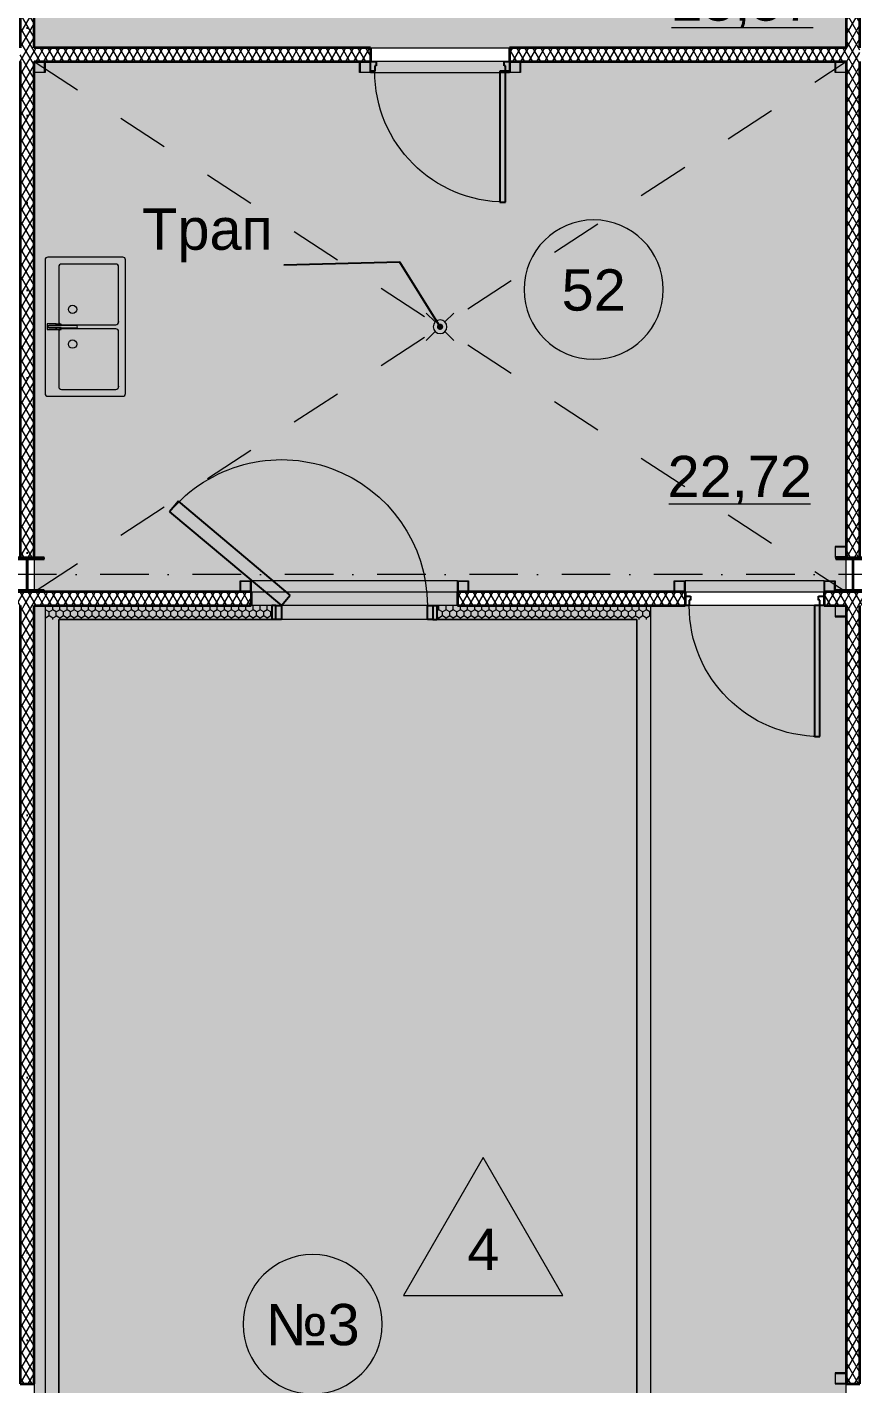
# Model space of a CAD drawing. Header units: millimetres. Extents: x -10605 to 104127, y -15987 to 52426.
# Drawn here: x 16000 to 21999, y 6125 to 15975 of the extents above; entities that cross this region are included whole.
import ezdxf
from ezdxf.enums import TextEntityAlignment as Align

# ---------------------------------------------------------------- set-up
doc = ezdxf.new("R2010")
doc.units = ezdxf.units.MM
doc.header["$MEASUREMENT"] = 0
for name, pattern in [('Dot & Dashed', [670.277762, 352.777767, -176.388884, 0, -141.111112]), ('roto_dd', [752.592, 376.296, -376.296]), ('Крупный пунктир', [634.99999, 0, -634.99999]), ('Штриховая', [300, 200, -100])]:
    doc.linetypes.add(name, pattern=pattern)
for name, color, linetype in [('Двери Archicad', 7, 'Continuous'), ('Зоны', 7, 'Continuous'), ('Зоны морозильные камеры', 7, 'Continuous'), ('Металлический каркас здания', 7, 'Continuous'), ('Морозильные камеры', 7, 'Continuous'), ('Оси', 7, 'Continuous'), ('Стены', 7, 'Continuous')]:
    doc.layers.add(name, color=color, linetype=linetype)
for name, color, linetype, lineweight in [('Двери Archicad_Ном._пера__3', 7, 'Continuous', 0), ('Двери Archicad_Ном._пера__97', 7, 'Continuous', 35), ('Двери Archicad_Ном._пера__98', 7, 'Continuous', 25), ('Зоны морозильные камеры_Ном._пера__100', 7, 'Continuous', 9), ('Зоны_Ном._пера__38', 171, 'Continuous', 20), ('Зоны_Ном._пера__91', 255, 'Continuous', 0), ('Мебель и  оборудование_Ном._пера__200', 7, 'Continuous', 0), ('Мебель и  оборудование_Ном._пера__99', 7, 'Continuous', 15), ('Металлический каркас здания_Ном._пера__98', 7, 'Continuous', 25), ('Металлический каркас здания_Ном._пера__99', 7, 'Continuous', 15), ('Оси_Ном._пера__200', 7, 'Continuous', 0), ('Паспорта Зон Archicad_Ном._пера__100', 7, 'Continuous', 9), ('Сантехника_Ном._пера__99', 7, 'Continuous', 15), ('Стены _Ном._пера__97', 7, 'Continuous', 35)]:
    doc.layers.add(name, color=color, linetype=linetype, lineweight=lineweight)
for name, color, linetype, lineweight, true_color in [('Двери Archicad_Ном._пера__6', 7, 'Continuous', 13, 0xc23fa3ff), ('Зоны морозильные камеры_Ном._пера__6', 7, 'Continuous', 13, 0xc23fa3ff), ('Морозильные камеры_Ном._пера__6', 7, 'Continuous', 13, 0xc23fa3ff)]:
    doc.layers.add(name, color=color, linetype=linetype, lineweight=lineweight, true_color=true_color)
doc.styles.add('РЎР“Р•РќР•Р\xa0РР\xa0_РЎРўРР›Р¬_1', font='arial.ttf')
doc.dimstyles.new('СГЕНЕРИР_СТИЛЬ__1', dxfattribs={"dimtxt": 0.18, "dimasz": 91.2, "dimexe": 0.18, "dimexo": 0.0625, "dimgap": 0.09, "dimtad": 0, "dimtih": 1, "dimtoh": 1, "dimdec": 4, "dimzin": 0, "dimdsep": 46, "dimcen": 0.09, "dimadec": 0, "dimazin": 0, "dimtfac": 1, "dimtdec": 4, "dimtmove": 0, "dimatfit": 3, "dimldrblk": 'ARROWHEAD_11', "dimfxl": 1, "dimtolj": 1, "dimtzin": 0, "dimarcsym": 0})
pattern_1 = [(90, (0, 0), (-60, 0), [])]
pattern_2 = [(60, (0, 0), (-43.30127, 25), []), (120, (0, 0), (43.30127, 25), [])]
pattern_3 = [(90, (0, 0), (-51.96152, 0), [30, -60]), (90, (-25.98, 45), (-51.96152, 0), [30, -60]), (150, (-1e-14, 30), (25.98076, 45), [30, -60]), (150, (-51.96, 30), (25.98076, 45), [30, -60]), (210, (0, 0), (-25.98076, 45), [30, -60]), (210, (-51.96, -2e-14), (-25.98076, 45), [30, -60])]

# ---------------------------------------------------------------- blocks, each defined once
blk = doc.blocks.new('Разгрузочный тамбур_22_1', base_point=(3323.7, 5825))
at = {"layer": 'Зоны', "linetype": 'Continuous', "lineweight": 0, "true_color": 0x3f3f3f}
blk.add_hatch(color=250, dxfattribs=at).paths.add_polyline_path([(17627.5, 11775), (19127.5, 11775), (19127.5, 11875), (17627.5, 11875)])
at = {"layer": 'Паспорта Зон Archicad_Ном._пера__100', "color": 7, "lineweight": 9, "style": 'РЎР“Р•РќР•Р\xa0РР\xa0_РЎРўРР›Р¬_1'}
for tag, p in [('ROOM_NUMBER', (6996.4, 2373.4)), ('ROOM_AREA', (7538.7, 381.2))]:
    blk.add_attdef(tag, text='', height=300, dxfattribs=at).set_placement(p, align=Align.MIDDLE_CENTER)
blk = doc.blocks.new('Разгрузочный тамбур_24_3', base_point=(19383.5, 6113.7))
at = {"layer": 'Зоны', "linetype": 'Continuous', "lineweight": 0, "true_color": 0x3f3f3f}
blk.add_hatch(color=250, dxfattribs=at).paths.add_polyline_path([(16050, 11775), (16050, -125), (21950, -125), (21950, 11775), (20530, 11775), (16129.9, 11775)])
at = {"layer": 'Паспорта Зон Archicad_Ном._пера__100', "color": 7, "lineweight": 9, "style": 'РЎР“Р•РќР•Р\xa0РР\xa0_РЎРўРР›Р¬_1'}
for tag, p in [('ROOM_NUMBER', (19805.2, 1393.6)), ('ROOM_AREA', (21279.2, 279))]:
    blk.add_attdef(tag, text='', height=300, dxfattribs=at).set_placement(p, align=Align.MIDDLE_CENTER)
blk = doc.blocks.new('Колонна SHS ГК 27')
at = {"layer": 'Металлический каркас здания_Ном._пера__99', "linetype": 'Continuous', "lineweight": 0, "true_color": 0xffffff}
h = blk.add_hatch(dxfattribs=at)
h.set_pattern_fill('Barabбs_tйglakц_бllу', style=0, pattern_type=2)
h.set_pattern_definition(pattern_1)
h.paths.add_polyline_path([(-40, -40), (40, -40), (40, 40), (-40, 40)])
h.paths.add_polyline_path([(-36.4, -36.4), (-36.4, 36.4), (36.4, 36.4), (36.4, -36.4)], flags=0)
at = {"layer": 'Металлический каркас здания_Ном._пера__99', "color": 7, "linetype": 'Continuous', "lineweight": 15}
for p, q in [((40, 40), (-40, 40)), ((-40, 40), (-40, -40)), ((-36.4, -36.4), (-36.4, 36.4)), ((-36.4, 36.4), (36.4, 36.4)), ((36.4, 36.4), (36.4, -36.4)), ((40, -40), (40, 40)), ((-40, -40), (40, -40)), ((36.4, -36.4), (-36.4, -36.4))]:
    blk.add_line(p, q, dxfattribs=at)
blk = doc.blocks.new('Труба Квадратного Сечения ГК SHS 27_5')
at = {"layer": 'Металлический каркас здания_Ном._пера__99', "color": 7, "linetype": 'Continuous', "lineweight": 15}
for p, q in [((505, 40), (0, 40)), ((0, 40), (0, 0)), ((0, 0), (0, -40)), ((1010, 40), (505, 40)), ((1010, 0), (1010, 40)), ((1010, -40), (1010, 0)), ((0, -40), (505, -40)), ((505, -40), (1010, -40))]:
    blk.add_line(p, q, dxfattribs=at)
blk = doc.blocks.new('Труба Квадратного Сечения ГК SHS 27_6')
at = {"layer": 'Металлический каркас здания_Ном._пера__99', "color": 7, "linetype": 'Continuous', "lineweight": 15}
for p, q in [((750, 40), (0, 40)), ((0, 40), (0, 0)), ((0, 0), (0, -40)), ((1500, 40), (750, 40)), ((1500, 0), (1500, 40)), ((1500, -40), (1500, 0)), ((0, -40), (750, -40)), ((750, -40), (1500, -40))]:
    blk.add_line(p, q, dxfattribs=at)
blk = doc.blocks.new('Зона подготовки товара_52_34', base_point=(18741.2, 14181.4))
at = {"layer": 'Зоны', "linetype": 'Continuous', "lineweight": 0, "true_color": 0x3f3f3f}
blk.add_hatch(color=250, dxfattribs=at).paths.add_polyline_path([(21950, 11875), (21950, 15725.5), (16050, 15725.5), (16050, 11875)])
at = {"layer": 'Паспорта Зон Archicad_Ном._пера__100', "color": 7, "linetype": 'Continuous', "lineweight": 9}
blk.add_line((20662, 12513.3), (21691.6, 12513.3), dxfattribs=at)
for start, end in [(0, 180), (180, 0)]:
    blk.add_arc((20115.8, 14069.5), 505.7, start, end, dxfattribs=at)
at = {"layer": 'Паспорта Зон Archicad_Ном._пера__100', "color": 7, "lineweight": 9, "style": 'РЎР“Р•РќР•Р\xa0РР\xa0_РЎРўРР›Р¬_1'}
for tag, p in [('ROOM_NUMBER', (20115.8, 14067)), ('ROOM_AREA', (21176.8, 12712.8))]:
    blk.add_attdef(tag, text='', height=300, dxfattribs=at).set_placement(p, align=Align.MIDDLE_CENTER)
blk = doc.blocks.new('Морозильная камера №3_№3_85', base_point=(18258.1, 6925))
at = {"layer": 'Зоны морозильные камеры_Ном._пера__6', "linetype": 'Continuous', "lineweight": 0, "true_color": 0x0f283f}
for points in [[(16229.9, 2975), (20430, 2975), (20430, 11675), (16229.9, 11675)], [(18229.9, 2975), (18229.9, 2875), (19729.9, 2875), (19729.9, 2975)]]:
    blk.add_hatch(color=158, dxfattribs=at).paths.add_polyline_path(points)
at = {"layer": 'Зоны морозильные камеры_Ном._пера__100', "color": 7, "linetype": 'Штриховая', "lineweight": 9, "flags": 128}
blk.add_lwpolyline([(16229.9, 2975), (20430, 2975), (20430, 11675), (16229.9, 11675)], close=True, dxfattribs=at)
at = {"layer": 'Паспорта Зон Archicad_Ном._пера__100', "color": 7, "linetype": 'Continuous', "lineweight": 9}
for p, q in [((19313.9, 7768.8), (18735.3, 6766.7)), ((19892.4, 6766.7), (19313.9, 7768.8)), ((18735.3, 6766.7), (19892.4, 6766.7)), ((19361.8, 3685.9), (20391.3, 3685.9))]:
    blk.add_line(p, q, dxfattribs=at)
for start, end in [(0, 180), (180, 0)]:
    blk.add_arc((18074.5, 6557.9), 505.7, start, end, dxfattribs=at)
at = {"layer": 'Паспорта Зон Archicad_Ном._пера__100', "color": 7, "lineweight": 9, "style": 'РЎР“Р•РќР•Р\xa0РР\xa0_РЎРўРР›Р¬_1'}
for tag, p in [('DUMMY_112', (19313.9, 7100.7)), ('ROOM_NUMBER', (18074.5, 6555.3)), ('ROOM_AREA', (19876.5, 3885.4))]:
    blk.add_attdef(tag, text='', height=300, dxfattribs=at).set_placement(p, align=Align.MIDDLE_CENTER)
blk = doc.blocks.new('Выставочная зона_80_106', base_point=(20305.1, 17471.7))
at = {"layer": 'Зоны_Ном._пера__38', "linetype": 'Continuous', "lineweight": 0, "true_color": 0x1f1f3f}
blk.add_hatch(color=179, dxfattribs=at).paths.add_polyline_path([(16050, 18125), (16050, 15825), (21950, 15825), (21950, 18125)])
at = {"layer": 'Паспорта Зон Archicad_Ном._пера__100', "color": 7, "linetype": 'Continuous', "lineweight": 9}
blk.add_line((20681.5, 15972.4), (21711.1, 15972.4), dxfattribs=at)
for start, end in [(0, 180), (180, 0)]:
    blk.add_arc((18861.7, 16938.4), 505.7, start, end, dxfattribs=at)
at = {"layer": 'Паспорта Зон Archicad_Ном._пера__100', "color": 7, "lineweight": 9, "style": 'РЎР“Р•РќР•Р\xa0РР\xa0_РЎРўРР›Р¬_1'}
for tag, p in [('ROOM_NUMBER', (18861.7, 16935.9)), ('ROOM_AREA', (21196.3, 16171.9))]:
    blk.add_attdef(tag, text='', height=300, dxfattribs=at).set_placement(p, align=Align.MIDDLE_CENTER)
blk = doc.blocks.new('Однопольная Дверь 27_2')
at = {"layer": 'Двери Archicad_Ном._пера__3', "color": 7, "linetype": 'Continuous', "lineweight": 0}
blk.add_arc((475, 0), 950, 90, 180, dxfattribs=at)
at = {"layer": 'Двери Archicad_Ном._пера__97', "color": 7, "linetype": 'Continuous', "lineweight": 35}
for p, q in [((-505, -170), (-505, -70)), ((505, -170), (505, -70))]:
    blk.add_line(p, q, dxfattribs=at)
at = {"layer": 'Двери Archicad_Ном._пера__98', "color": 7, "linetype": 'Continuous', "lineweight": 25}
for p, q in [((435, 0), (435, 950)), ((435, 950), (475, 950)), ((475, 950), (475, 0)), ((-475, 0), (-505, 0)), ((-505, 0), (-505, -70)), ((-475, -40), (-475, 0)), ((475, 0), (435, 0)), ((505, 0), (475, 0)), ((475, 0), (475, -40)), ((505, -70), (505, 0)), ((-505, -70), (-465, -70)), ((-465, -40), (-475, -40)), ((-465, -70), (-465, -40)), ((475, -40), (465, -40)), ((465, -40), (465, -70)), ((465, -70), (505, -70))]:
    blk.add_line(p, q, dxfattribs=at)
blk = doc.blocks.new('Стена_6', base_point=(4125, 15775))
at = {"layer": 'Стены', "linetype": 'Continuous', "lineweight": 0, "true_color": 0x000000}
h = blk.add_hatch(dxfattribs=at)
h.set_pattern_fill('Batt_Insulation__3_', color=18, style=0, pattern_type=2)
h.set_pattern_definition(pattern_2)
h.paths.add_polyline_path([(16050, 15825), (16050, 15725), (18495, 15725), (18495, 15825)])
h = blk.add_hatch(dxfattribs=at)
h.set_pattern_fill('Batt_Insulation__3_', color=18, style=0, pattern_type=2)
h.set_pattern_definition(pattern_2)
h.paths.add_polyline_path([(19505, 15825), (19505, 15725), (21950, 15725), (21950, 15825)])
at = {"layer": 'Стены _Ном._пера__97', "color": 7, "linetype": 'Continuous', "lineweight": 35}
for p, q in [((18495, 15825), (18495, 15725)), ((19505, 15825), (19505, 15725))]:
    blk.add_line(p, q, dxfattribs=at)
at = {"layer": 'Стены _Ном._пера__97', "color": 7, "linetype": 'Continuous', "lineweight": 35, "flags": 128}
for points in [[(18495, 15825), (16050, 15825)], [(21950, 15825), (19505, 15825)], [(16050, 15725), (18495, 15725)], [(19505, 15725), (21950, 15725)]]:
    blk.add_lwpolyline(points, dxfattribs=at)
at = {"layer": 'Двери Archicad', "color": 7, "linetype": 'Continuous', "lineweight": 50, "xscale": -1, "zscale": 1000, "rotation": 180}
blk.add_blockref('Однопольная Дверь 27_2', (19000, 15655), dxfattribs=at)
blk = doc.blocks.new('Однопольная Дверь 27_3')
at = {"layer": 'Двери Archicad_Ном._пера__3', "color": 7, "linetype": 'Continuous', "lineweight": 0}
blk.add_arc((475, 0), 950, 90, 180, dxfattribs=at)
at = {"layer": 'Двери Archicad_Ном._пера__97', "color": 7, "linetype": 'Continuous', "lineweight": 35}
for p, q in [((-505, -70), (-505, 0)), ((-505, -70), (-505, 0)), ((505, -70), (505, 0)), ((505, -70), (505, 0)), ((-505, -100), (-505, -70)), ((505, -100), (505, -70))]:
    blk.add_line(p, q, dxfattribs=at)
at = {"layer": 'Двери Archicad_Ном._пера__98', "color": 7, "linetype": 'Continuous', "lineweight": 25}
for p, q in [((435, 0), (435, 950)), ((435, 950), (475, 950)), ((475, 950), (475, 0)), ((-475, 0), (-505, 0)), ((-505, 0), (-505, -70)), ((-475, -40), (-475, 0)), ((475, 0), (435, 0)), ((505, 0), (475, 0)), ((475, 0), (475, -40)), ((505, -70), (505, 0)), ((-505, -70), (-465, -70)), ((-465, -40), (-475, -40)), ((-465, -70), (-465, -40)), ((475, -40), (465, -40)), ((465, -40), (465, -70)), ((465, -70), (505, -70))]:
    blk.add_line(p, q, dxfattribs=at)
blk = doc.blocks.new('Простой Проем Двери')
at = {"layer": 'Двери Archicad_Ном._пера__97', "color": 7, "linetype": 'Continuous', "lineweight": 35}
for p, q in [((-750, 0), (-750, -100)), ((750, 0), (750, -100))]:
    blk.add_line(p, q, dxfattribs=at)
blk = doc.blocks.new('Стена_7', base_point=(-125, 11875))
at = {"layer": 'Стены', "linetype": 'Continuous', "lineweight": 0, "true_color": 0x000000}
h = blk.add_hatch(dxfattribs=at)
h.set_pattern_fill('Batt_Insulation__3_', color=18, style=0, pattern_type=2)
h.set_pattern_definition(pattern_2)
h.paths.add_polyline_path([(15789.5, 11875), (15789.5, 11775), (17627.5, 11775), (17627.5, 11875)])
h = blk.add_hatch(dxfattribs=at)
h.set_pattern_fill('Batt_Insulation__3_', color=18, style=0, pattern_type=2)
h.set_pattern_definition(pattern_2)
h.paths.add_polyline_path([(20779.5, 11875), (19127.5, 11875), (19127.5, 11775), (20779.5, 11775)])
h = blk.add_hatch(dxfattribs=at)
h.set_pattern_fill('Batt_Insulation__3_', color=18, style=0, pattern_type=2)
h.set_pattern_definition(pattern_2)
h.paths.add_polyline_path([(21789.5, 11875), (21789.5, 11775), (23627.5, 11775), (23627.5, 11875)])
at = {"layer": 'Стены _Ном._пера__97', "color": 7, "linetype": 'Continuous', "lineweight": 35}
for p, q in [((17627.5, 11875), (17627.5, 11775)), ((19127.5, 11875), (19127.5, 11775)), ((20779.5, 11875), (20779.5, 11845)), ((20779.5, 11845), (20779.5, 11775)), ((21789.5, 11875), (21789.5, 11845)), ((21789.5, 11845), (21789.5, 11775))]:
    blk.add_line(p, q, dxfattribs=at)
at = {"layer": 'Стены _Ном._пера__97', "color": 7, "linetype": 'Continuous', "lineweight": 35, "flags": 128}
for points in [[(17627.5, 11875), (15789.5, 11875)], [(20779.5, 11875), (19127.5, 11875)], [(23627.5, 11875), (21789.5, 11875)], [(16050, 11775), (17627.5, 11775)], [(19127.5, 11775), (20779.5, 11775)], [(21789.5, 11775), (21950, 11775)]]:
    blk.add_lwpolyline(points, dxfattribs=at)
at = {"layer": 'Двери Archicad', "color": 7, "linetype": 'Continuous', "lineweight": 50, "xscale": -1, "zscale": 1000}
blk.add_blockref('Простой Проем Двери', (18377.5, 11875), dxfattribs=at)
at = {"layer": 'Двери Archicad', "color": 7, "linetype": 'Continuous', "lineweight": 50, "xscale": -1, "zscale": 1000, "rotation": 180}
blk.add_blockref('Однопольная Дверь 27_3', (21284.5, 11775), dxfattribs=at)
blk = doc.blocks.new('Стена_19', base_point=(16000, 17875))
at = {"layer": 'Стены', "linetype": 'Continuous', "lineweight": 0, "true_color": 0x000000}
h = blk.add_hatch(dxfattribs=at)
h.set_pattern_fill('Batt_Insulation__3_', color=18, style=0, pattern_type=2)
h.set_pattern_definition(pattern_2)
h.paths.add_polyline_path([(15950, 17875), (15950, 12125), (16050, 12125), (16050, 17875)])
at = {"layer": 'Стены _Ном._пера__97', "color": 7, "linetype": 'Continuous', "lineweight": 35, "flags": 128}
for points in [[(15950, 17875), (15950, 15825)], [(16050, 17875), (15950, 17875)], [(16050, 15825), (16050, 17875)], [(15950, 15725), (15950, 12125)], [(16050, 12125), (16050, 15725)], [(15950, 12125), (16050, 12125)]]:
    blk.add_lwpolyline(points, dxfattribs=at)
blk = doc.blocks.new('Стена_36', base_point=(22000, 17875))
at = {"layer": 'Стены', "linetype": 'Continuous', "lineweight": 0, "true_color": 0x000000}
h = blk.add_hatch(dxfattribs=at)
h.set_pattern_fill('Batt_Insulation__3_', color=18, style=0, pattern_type=2)
h.set_pattern_definition(pattern_2)
h.paths.add_polyline_path([(21950, 17875), (21950, 12125), (22050, 12125), (22050, 17875)])
at = {"layer": 'Стены _Ном._пера__97', "color": 7, "linetype": 'Continuous', "lineweight": 35, "flags": 128}
for points in [[(21950, 17875), (21950, 15825)], [(22050, 17875), (21950, 17875)], [(22050, 15825), (22050, 17875)], [(21950, 15725), (21950, 12125)], [(22050, 12125), (22050, 15725)], [(21950, 12125), (22050, 12125)]]:
    blk.add_lwpolyline(points, dxfattribs=at)
blk = doc.blocks.new('Стена_37', base_point=(20530, 2875))
at = {"layer": 'Морозильные камеры', "linetype": 'Continuous', "lineweight": 0, "true_color": 0x000000}
h = blk.add_hatch(dxfattribs=at)
h.set_pattern_fill('Styrofoam_SM_Insulation__3_', color=18, style=0, pattern_type=2)
h.set_pattern_definition(pattern_3)
h.paths.add_polyline_path([(20430, 11775), (20430, 11675), (20530, 11775)])
h = blk.add_hatch(dxfattribs=at)
h.set_pattern_fill('Styrofoam_SM_Insulation__3_', color=18, style=0, pattern_type=2)
h.set_pattern_definition(pattern_3)
h.paths.add_polyline_path([(20430, 11675), (20530, 11675), (20530, 11775)])
h = blk.add_hatch(dxfattribs=at)
h.set_pattern_fill('Styrofoam_SM_Insulation__3_', color=18, style=0, pattern_type=2)
h.set_pattern_definition(pattern_3)
h.paths.add_polyline_path([(20530, 2975), (20530, 11675), (20430, 11675), (20430, 2975)])
h = blk.add_hatch(dxfattribs=at)
h.set_pattern_fill('Styrofoam_SM_Insulation__3_', color=18, style=0, pattern_type=2)
h.set_pattern_definition(pattern_3)
h.paths.add_polyline_path([(20430, 2975), (20430, 2875), (20530, 2875)])
h = blk.add_hatch(dxfattribs=at)
h.set_pattern_fill('Styrofoam_SM_Insulation__3_', color=18, style=0, pattern_type=2)
h.set_pattern_definition(pattern_3)
h.paths.add_polyline_path([(20530, 2975), (20430, 2975), (20530, 2875)])
at = {"layer": 'Морозильные камеры_Ном._пера__6', "color": 161, "linetype": 'Continuous', "lineweight": 13, "true_color": 0x3fa3ff, "flags": 128}
for points in [[(20530, 11775), (20430, 11775)], [(20530, 2875), (20530, 11775)], [(20430, 11675), (20430, 2975)], [(20530, 2875), (20430, 2875)]]:
    blk.add_lwpolyline(points, dxfattribs=at)
blk = doc.blocks.new('Однопольная Дверь 27_4')
at = {"layer": 'Двери Archicad_Ном._пера__3', "color": 7, "linetype": 'Continuous', "lineweight": 0}
blk.add_arc((530, 0), 1060, 40, 180, dxfattribs=at)
at = {"layer": 'Двери Archicad_Ном._пера__6', "color": 161, "linetype": 'Continuous', "lineweight": 13, "true_color": 0x3fa3ff}
for p, q in [((-600, 0), (-600, -100)), ((-600, 0), (-600, -100)), ((600, 0), (600, -100)), ((600, 0), (600, -100))]:
    blk.add_line(p, q, dxfattribs=at)
at = {"layer": 'Двери Archicad_Ном._пера__98', "color": 7, "linetype": 'Continuous', "lineweight": 25}
for p, q in [((465.7, 76.6), (1277.7, 758)), ((1277.7, 758), (1342, 681.4)), ((1342, 681.4), (530, 0)), ((-570, 0), (-600, 0)), ((-600, 0), (-600, -100)), ((-530, 0), (-570, 0)), ((-570, 0), (-570, -100)), ((-530, -100), (-530, 0)), ((530, 0), (465.7, 76.6)), ((570, 0), (530, 0)), ((530, 0), (530, -100)), ((570, 0), (600, 0)), ((570, -100), (570, 0)), ((600, 0), (600, -100)), ((-570, -100), (-600, -100)), ((-570, -100), (-530, -100)), ((530, -100), (570, -100)), ((570, -100), (600, -100))]:
    blk.add_line(p, q, dxfattribs=at)
blk = doc.blocks.new('Стена_38', base_point=(20530, 11775))
at = {"layer": 'Морозильные камеры', "linetype": 'Continuous', "lineweight": 0, "true_color": 0x000000}
h = blk.add_hatch(dxfattribs=at)
h.set_pattern_fill('Styrofoam_SM_Insulation__3_', color=18, style=0, pattern_type=2)
h.set_pattern_definition(pattern_3)
h.paths.add_polyline_path([(16129.9, 11675), (16229.9, 11675), (16129.9, 11775)])
h = blk.add_hatch(dxfattribs=at)
h.set_pattern_fill('Styrofoam_SM_Insulation__3_', color=18, style=0, pattern_type=2)
h.set_pattern_definition(pattern_3)
h.paths.add_polyline_path([(16129.9, 11775), (16229.9, 11675), (16229.9, 11775)])
h = blk.add_hatch(dxfattribs=at)
h.set_pattern_fill('Styrofoam_SM_Insulation__3_', color=18, style=0, pattern_type=2)
h.set_pattern_definition(pattern_3)
h.paths.add_polyline_path([(16229.9, 11775), (16229.9, 11675), (17777.5, 11675), (17777.5, 11775)])
h = blk.add_hatch(dxfattribs=at)
h.set_pattern_fill('Styrofoam_SM_Insulation__3_', color=18, style=0, pattern_type=2)
h.set_pattern_definition(pattern_3)
h.paths.add_polyline_path([(20430, 11775), (18977.5, 11775), (18977.5, 11675), (20430, 11675)])
at = {"layer": 'Морозильные камеры_Ном._пера__6', "color": 161, "linetype": 'Continuous', "lineweight": 13, "true_color": 0x3fa3ff}
for p, q in [((17777.5, 11775), (17777.5, 11675)), ((18977.5, 11775), (18977.5, 11675))]:
    blk.add_line(p, q, dxfattribs=at)
at = {"layer": 'Морозильные камеры_Ном._пера__6', "color": 161, "linetype": 'Continuous', "lineweight": 13, "true_color": 0x3fa3ff, "flags": 128}
for points in [[(16129.9, 11775), (16129.9, 11675)], [(17777.5, 11775), (16129.9, 11775)], [(20430, 11775), (18977.5, 11775)], [(16229.9, 11675), (17777.5, 11675)], [(18977.5, 11675), (20430, 11675)]]:
    blk.add_lwpolyline(points, dxfattribs=at)
at = {"layer": 'Двери Archicad', "color": 7, "linetype": 'Continuous', "lineweight": 50, "xscale": -1, "zscale": 1000}
blk.add_blockref('Однопольная Дверь 27_4', (18377.5, 11775), dxfattribs=at)
blk = doc.blocks.new('Стена_39', base_point=(16129.9, 11775))
at = {"layer": 'Морозильные камеры', "linetype": 'Continuous', "lineweight": 0, "true_color": 0x000000}
h = blk.add_hatch(dxfattribs=at)
h.set_pattern_fill('Styrofoam_SM_Insulation__3_', color=18, style=0, pattern_type=2)
h.set_pattern_definition(pattern_3)
h.paths.add_polyline_path([(16129.9, 11675), (16129.9, 2975), (16229.9, 2975), (16229.9, 11675)])
h = blk.add_hatch(dxfattribs=at)
h.set_pattern_fill('Styrofoam_SM_Insulation__3_', color=18, style=0, pattern_type=2)
h.set_pattern_definition(pattern_3)
h.paths.add_polyline_path([(16229.9, 2975), (16129.9, 2875), (16229.9, 2875)])
h = blk.add_hatch(dxfattribs=at)
h.set_pattern_fill('Styrofoam_SM_Insulation__3_', color=18, style=0, pattern_type=2)
h.set_pattern_definition(pattern_3)
h.paths.add_polyline_path([(16229.9, 2975), (16129.9, 2975), (16129.9, 2875)])
at = {"layer": 'Морозильные камеры_Ном._пера__6', "color": 161, "linetype": 'Continuous', "lineweight": 13, "true_color": 0x3fa3ff, "flags": 128}
for points in [[(16129.9, 11675), (16129.9, 2875)], [(16229.9, 2975), (16229.9, 11675)], [(16129.9, 2875), (16229.9, 2875)]]:
    blk.add_lwpolyline(points, dxfattribs=at)
blk = doc.blocks.new('Стена_388', base_point=(16000, 11875))
at = {"layer": 'Стены', "linetype": 'Continuous', "lineweight": 0, "true_color": 0x000000}
h = blk.add_hatch(dxfattribs=at)
h.set_pattern_fill('Batt_Insulation__3_', color=18, style=0, pattern_type=2)
h.set_pattern_definition(pattern_2)
h.paths.add_polyline_path([(15950, 11775), (15950, 6124.9), (16050, 6124.9), (16050, 11775)])
at = {"layer": 'Стены _Ном._пера__97', "color": 7, "linetype": 'Continuous', "lineweight": 35, "flags": 128}
for points in [[(15950, 11775), (15950, 6124.9)], [(16050, 6124.9), (16050, 11775)], [(15950, 6124.9), (16050, 6124.9)]]:
    blk.add_lwpolyline(points, dxfattribs=at)
blk = doc.blocks.new('Стена_389', base_point=(22000, 11875))
at = {"layer": 'Стены', "linetype": 'Continuous', "lineweight": 0, "true_color": 0x000000}
h = blk.add_hatch(dxfattribs=at)
h.set_pattern_fill('Batt_Insulation__3_', color=18, style=0, pattern_type=2)
h.set_pattern_definition(pattern_2)
h.paths.add_polyline_path([(21950, 11775), (21950, 6124.9), (22050, 6124.9), (22050, 11775)])
at = {"layer": 'Стены _Ном._пера__97', "color": 7, "linetype": 'Continuous', "lineweight": 35, "flags": 128}
for points in [[(21950, 11775), (21950, 6124.9)], [(22050, 6124.9), (22050, 11775)], [(21950, 6124.9), (22050, 6124.9)]]:
    blk.add_lwpolyline(points, dxfattribs=at)
blk = doc.blocks.new('Колонна Универсальная 27')
at = {"layer": 'Металлический каркас здания_Ном._пера__98', "linetype": 'Continuous', "lineweight": 0, "true_color": 0xffffff}
h = blk.add_hatch(dxfattribs=at)
h.set_pattern_fill('Barabбs_tйglakц_бllу', style=0, pattern_type=2)
h.set_pattern_definition(pattern_1)
h.paths.add_polyline_path([(-125, -125), (125, -125), (125, -113), (4, -113), (4, 113), (125, 113), (125, 125), (-125, 125), (-125, 113), (-4, 113), (-4, -113), (-125, -113)])
at = {"layer": 'Металлический каркас здания_Ном._пера__98', "color": 7, "linetype": 'Continuous', "lineweight": 25}
for p, q in [((125, 125), (-125, 125)), ((-125, 125), (-125, 113)), ((-125, 113), (-4, 113)), ((-4, 113), (-4, -113)), ((4, -113), (4, 113)), ((4, 113), (125, 113)), ((125, 113), (125, 125)), ((-4, -113), (-125, -113)), ((-125, -113), (-125, -125)), ((-125, -125), (125, -125)), ((125, -113), (4, -113)), ((125, -125), (125, -113))]:
    blk.add_line(p, q, dxfattribs=at)
blk = doc.blocks.new('Двутавp К 26020-83 27_2')
at = {"layer": 'Металлический каркас здания_Ном._пера__98', "color": 7, "linetype": 'Крупный пунктир', "lineweight": 25}
blk.add_line((0, 0), (17750, 0), dxfattribs=at)
blk = doc.blocks.new('Стандартный Маркер Сетки')
at = {"layer": 'Оси_Ном._пера__200', "color": 7, "linetype": 'Dot & Dashed', "lineweight": 0}
blk.add_line((0, 0), (107805.4, 0), dxfattribs=at)
at = {"layer": 'Оси_Ном._пера__200', "color": 7, "lineweight": 0, "style": 'РЎР“Р•РќР•Р\xa0РР\xa0_РЎРўРР›Р¬_1'}
blk.add_attdef('AC_MarkerText_1', text='', height=300, dxfattribs=at).set_placement((108205.4, 150), align=Align.TOP_CENTER)
blk = doc.blocks.new('Мойка Обычная 27')
at = {"layer": 'Сантехника_Ном._пера__99', "color": 7, "linetype": 'Continuous', "lineweight": 15}
for p, q in [((50, 465), (50, 70)), ((470, 485), (70, 485)), ((490, 70), (490, 465)), ((520, 465), (520, 70)), ((940, 485), (540, 485)), ((960, 70), (960, 465)), ((70, 50), (470, 50)), ((540, 50), (940, 50))]:
    blk.add_line(p, q, dxfattribs=at)
at = {"layer": 'Сантехника_Ном._пера__99', "color": 7, "linetype": 'Continuous', "lineweight": 15, "flags": 128}
for points in [[(20, 0), (990, 0, 0.414214), (1010, 20), (1010, 565, 0.414214), (990, 585), (20, 585, 0.414214), (0, 565), (0, 20, 0.414214)], [(485, 504), (496, 504), (496, 555, -1), (514, 555), (514, 504), (525, 504), (525, 569), (485, 569)], [(496, 357.1, 1), (514, 357.2), (514, 555, 1), (496, 555)]]:
    blk.add_lwpolyline(points, format="xyb", close=True, dxfattribs=at)
for points in [[(485.3, 468), (496, 468), (496, 503), (485.3, 503)], [(524.7, 468), (524.7, 503), (514, 503), (514, 468)]]:
    blk.add_lwpolyline(points, close=True, dxfattribs=at)
at = {"layer": 'Сантехника_Ном._пера__99', "color": 7, "linetype": 'Continuous', "lineweight": 15}
for centre in [(378.8, 385), (631.2, 385)]:
    blk.add_circle(centre, 30, dxfattribs=at)
for centre, start, end in [((70, 465), 90, 180), ((470, 465), 0, 90), ((540, 465), 90, 180), ((940, 465), 0, 90), ((70, 70), 180, 270), ((470, 70), 270, 0), ((540, 70), 180, 270), ((940, 70), 270, 0)]:
    blk.add_arc(centre, 20, start, end, dxfattribs=at)
for p in [(70, 50), (540, 50)]:
    blk.add_point(p, dxfattribs=at)
blk = doc.blocks.new('Символ Трапа в Полу 27')
at = {"layer": 'Мебель и  оборудование_Ном._пера__99', "color": 7, "linetype": 'Continuous', "lineweight": 15}
for p, q in [((64.6, 135.4), (0, 200)), ((135.4, 135.4), (200, 200)), ((64.6, 64.6), (0, 0)), ((135.4, 64.6), (200, 0))]:
    blk.add_line(p, q, dxfattribs=at)
at = {"layer": 'Мебель и  оборудование_Ном._пера__99', "color": 7, "linetype": 'Continuous', "lineweight": 15, "flags": 128}
blk.add_lwpolyline([(150, 100, 1), (50, 100, 1)], format="xyb", close=True, dxfattribs=at)
blk = doc.blocks.new('ARROWHEAD_11')
at = {"color": 0, "linetype": 'Continuous', "lineweight": 0}
blk.add_line((0, 0), (-1, 0), dxfattribs=at)
at = {"color": 0, "linetype": 'Continuous', "lineweight": 0, "const_width": 0.25, "flags": 128}
blk.add_lwpolyline([(-0.125, 0, 1), (0.125, 0, 1)], format="xyb", close=True, dxfattribs=at)

msp = doc.modelspace()

# ---------------------------------------------------------------- linework, layer by layer
at = {"layer": 'Зоны морозильные камеры_Ном._пера__6', "color": 161, "linetype": 'Continuous', "lineweight": 13, "true_color": 0x3fa3ff, "flags": 128}
msp.add_lwpolyline([(16229.94333, 2974.99993), (20430, 2974.99993), (20430, 11674.99993), (16229.94333, 11674.99993)], close=True, dxfattribs=at)
at = {"layer": 'Зоны_Ном._пера__38', "color": 171, "linetype": 'Continuous', "lineweight": 20, "flags": 128}
msp.add_lwpolyline([(16050.00006, 18125.01667), (16050.00006, 15825), (21950.00006, 15825), (21950.00006, 18125.01667)], close=True, dxfattribs=at)
at = {"layer": 'Зоны_Ном._пера__91', "color": 255, "linetype": 'Continuous', "lineweight": 0, "flags": 128}
for points in [[(21950.00006, 11875), (21950.00006, 15725.5), (16050.00006, 15725.5), (16050.00006, 11875)], [(16050.00006, 11775), (16050.00006, -125), (21950.00001, -125), (21950.00001, 11775), (20529.99998, 11775), (16129.94338, 11775)]]:
    msp.add_lwpolyline(points, close=True, dxfattribs=at)
at = {"layer": 'Мебель и  оборудование_Ном._пера__200', "color": 7, "linetype": 'roto_dd', "lineweight": 0, "flags": 128}
for points in [[(16050, 15725), (21950.00006, 11874.5)], [(16050, 11874.5), (21950.00006, 15725)]]:
    msp.add_lwpolyline(points, dxfattribs=at)

# ---------------------------------------------------------------- block references
at = {"layer": 'Зоны', "color": 7, "linetype": 'Continuous', "lineweight": 9}
for name, p, values in [('Выставочная зона_80_106', (20305.13713, 17471.72162), {'ROOM_NUMBER': '80', 'ROOM_AREA': '13,57'}), ('Зона подготовки товара_52_34', (18741.20848, 14181.41857), {'ROOM_NUMBER': '52', 'ROOM_AREA': '22,72'})]:
    msp.add_blockref(name, p, dxfattribs=at).add_auto_attribs(values)
for name, p in [('Разгрузочный тамбур_22_1', (3323.73561, 5825)), ('Разгрузочный тамбур_24_3', (19383.49196, 6113.71749))]:
    msp.add_blockref(name, p, dxfattribs=at)
at = {"layer": 'Зоны морозильные камеры', "color": 7, "linetype": 'Continuous', "lineweight": 9}
msp.add_blockref('Морозильная камера №3_№3_85', (18258.14475, 6924.98504), dxfattribs=at).add_auto_attribs({'ROOM_NUMBER': '№3', 'ROOM_AREA': '36,54', 'DUMMY_112': '4'})
at = {"layer": 'Мебель и  оборудование_Ном._пера__99', "color": 7, "linetype": 'Continuous', "lineweight": 15, "zscale": 1000, "rotation": 90}
msp.add_blockref('Символ Трапа в Полу 27', (19100.00003, 13699.75), dxfattribs=at)
at = {"layer": 'Металлический каркас здания', "color": 7, "linetype": 'Continuous', "lineweight": 9, "xscale": -1, "zscale": 1000, "rotation": 90}
msp.add_blockref('Двутавp К 26020-83 27_2', (16000.00006, 17875), dxfattribs=at)
at = {"layer": 'Металлический каркас здания_Ном._пера__98', "color": 7, "linetype": 'Continuous', "lineweight": 25, "zscale": 1000, "rotation": 180}
for p in [(16000, 12000), (22000, 12000)]:
    msp.add_blockref('Колонна Универсальная 27', p, dxfattribs=at)
at = {"layer": 'Металлический каркас здания_Ном._пера__99', "color": 7, "linetype": 'Continuous', "lineweight": 15, "xscale": -1, "zscale": 1000, "rotation": 180}
for p in [(16090, 15685.5), (18455, 15685), (19545, 15685), (21910.00006, 15685.5), (17587.47167, 11915), (19167.47167, 11915), (20739.50006, 11915), (21829.50006, 11915)]:
    msp.add_blockref('Колонна SHS ГК 27', p, dxfattribs=at)
at = {"layer": 'Металлический каркас здания_Ном._пера__99', "color": 7, "linetype": 'Continuous', "lineweight": 15, "zscale": 1000, "rotation": 180}
for name, p in [('Труба Квадратного Сечения ГК SHS 27_5', (19505, 15685)), ('Колонна SHS ГК 27', (21910.00006, 12165)), ('Труба Квадратного Сечения ГК SHS 27_6', (19127.47167, 11915)), ('Труба Квадратного Сечения ГК SHS 27_5', (21789.50006, 11915)), ('Колонна SHS ГК 27', (21910.00006, 11735)), ('Колонна SHS ГК 27', (21910.00006, 6164.94944))]:
    msp.add_blockref(name, p, dxfattribs=at)
at = {"layer": 'Морозильные камеры', "color": 161, "lineweight": 13, "true_color": 0x3fa3ff}
for name, p in [('Стена_38', (20530, 11775)), ('Стена_37', (20530, 2875)), ('Стена_39', (16129.94333, 11775))]:
    msp.add_blockref(name, p, dxfattribs=at)
at = {"layer": 'Оси', "color": 8, "linetype": 'Continuous', "lineweight": 0, "true_color": 0x747474, "xscale": -1, "zscale": 1000}
msp.add_blockref('Стандартный Маркер Сетки', (98000.00007, 12000), dxfattribs=at)
at = {"layer": 'Сантехника_Ном._пера__99', "color": 7, "linetype": 'Continuous', "lineweight": 15, "zscale": 1000, "rotation": 90}
msp.add_blockref('Мойка Обычная 27', (16715, 13295), dxfattribs=at)
at = {"layer": 'Стены', "color": 7, "lineweight": 35}
for name, p in [('Стена_19', (16000.00006, 17875)), ('Стена_36', (22000.00006, 17875)), ('Стена_6', (4125, 15775)), ('Стена_7', (-125, 11875)), ('Стена_388', (16000.00006, 11875)), ('Стена_389', (22000.00006, 11875))]:
    msp.add_blockref(name, p, dxfattribs=at)

# ---------------------------------------------------------------- texts
at = {"layer": 'Мебель и  оборудование_Ном._пера__200', "color": 7, "linetype": 'Continuous', "lineweight": 0, "insert": (16835.98338, 14268.35045), "char_height": 300, "attachment_point": 7, "style": 'РЎР“Р•РќР•Р\xa0РР\xa0_РЎРўРР›Р¬_1'}
msp.add_mtext('\\A1;{\\pql;\\fArial|b0|i0|c204|p0;\\W1.000000;Трап}', dxfattribs=at)

# ---------------------------------------------------------------- leaders
at = {"layer": 'Мебель и  оборудование_Ном._пера__200', "color": 7, "linetype": 'Continuous', "lineweight": 0, "annotation_type": 0, "has_hookline": 1, "hookline_direction": 1, "text_width": 910.8}
msp.add_leader([(19000.00003, 13799.75), (18707.9453, 14268.35045), (17864.62238, 14247.25627)], dimstyle='СГЕНЕРИР_СТИЛЬ__1', dxfattribs=at)

doc.saveas('drawing.dxf')
